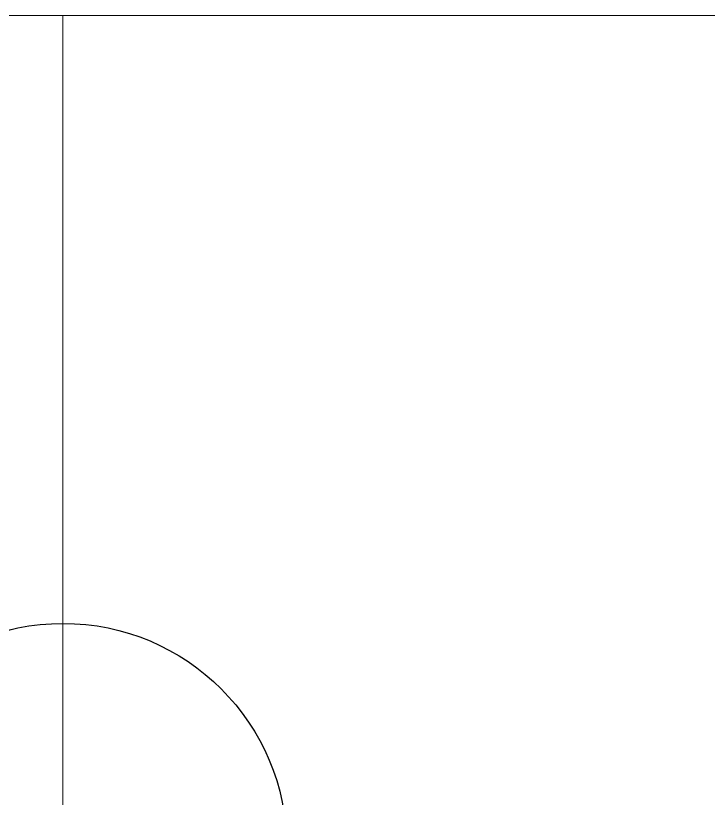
# Model space of a CAD drawing. Header units: millimetres. Extents: x 72919 to 485785, y -53256 to 338519.
# Drawn here: x 277277 to 305592, y 144661 to 176665 of the extents above; entities that cross this region are included whole.
import ezdxf

# ---------------------------------------------------------------- set-up
doc = ezdxf.new("R2010")
doc.units = ezdxf.units.MM
doc.layers.add('1', color=7, linetype='Continuous')
doc.layers.add('Footbal f', color=119, linetype='Continuous', lineweight=13)

# ---------------------------------------------------------------- blocks, each defined once
blk = doc.blocks.new('поле')
at = {"layer": 'Footbal f', "linetype": 'Continuous', "lineweight": 0, "ltscale": 1000, "flags": 128}
blk.add_lwpolyline([(-951177, -811396), (-951177, -743396), (-1056177, -743396), (-1056177, -811396)], close=True, dxfattribs=at)
blk.add_lwpolyline([(-1003677, -811396), (-1003677, -743396)], dxfattribs=at)
at = {"layer": 'Footbal f', "linetype": 'Continuous', "lineweight": 0, "ltscale": 1000}
blk.add_circle((-1003677, -777396), 9150, dxfattribs=at)

msp = doc.modelspace()

# ---------------------------------------------------------------- linework, layer by layer
at = {"color": 18, "ltscale": 500, "true_color": 0x000000}
msp.add_circle((279210.43379, 142664.99944), 9150, dxfattribs=at)

# ---------------------------------------------------------------- block references
at = {"layer": '1', "color": 18, "ltscale": 500, "true_color": 0x000000}
msp.add_blockref('поле', (1282887.16375, 920060.74413), dxfattribs=at)
msp.add_blockref('поле', (1282887.16375, 920060.74413), dxfattribs=at)
msp.add_blockref('поле', (1282887.16375, 920060.74413), dxfattribs=at)

doc.saveas('drawing.dxf')
